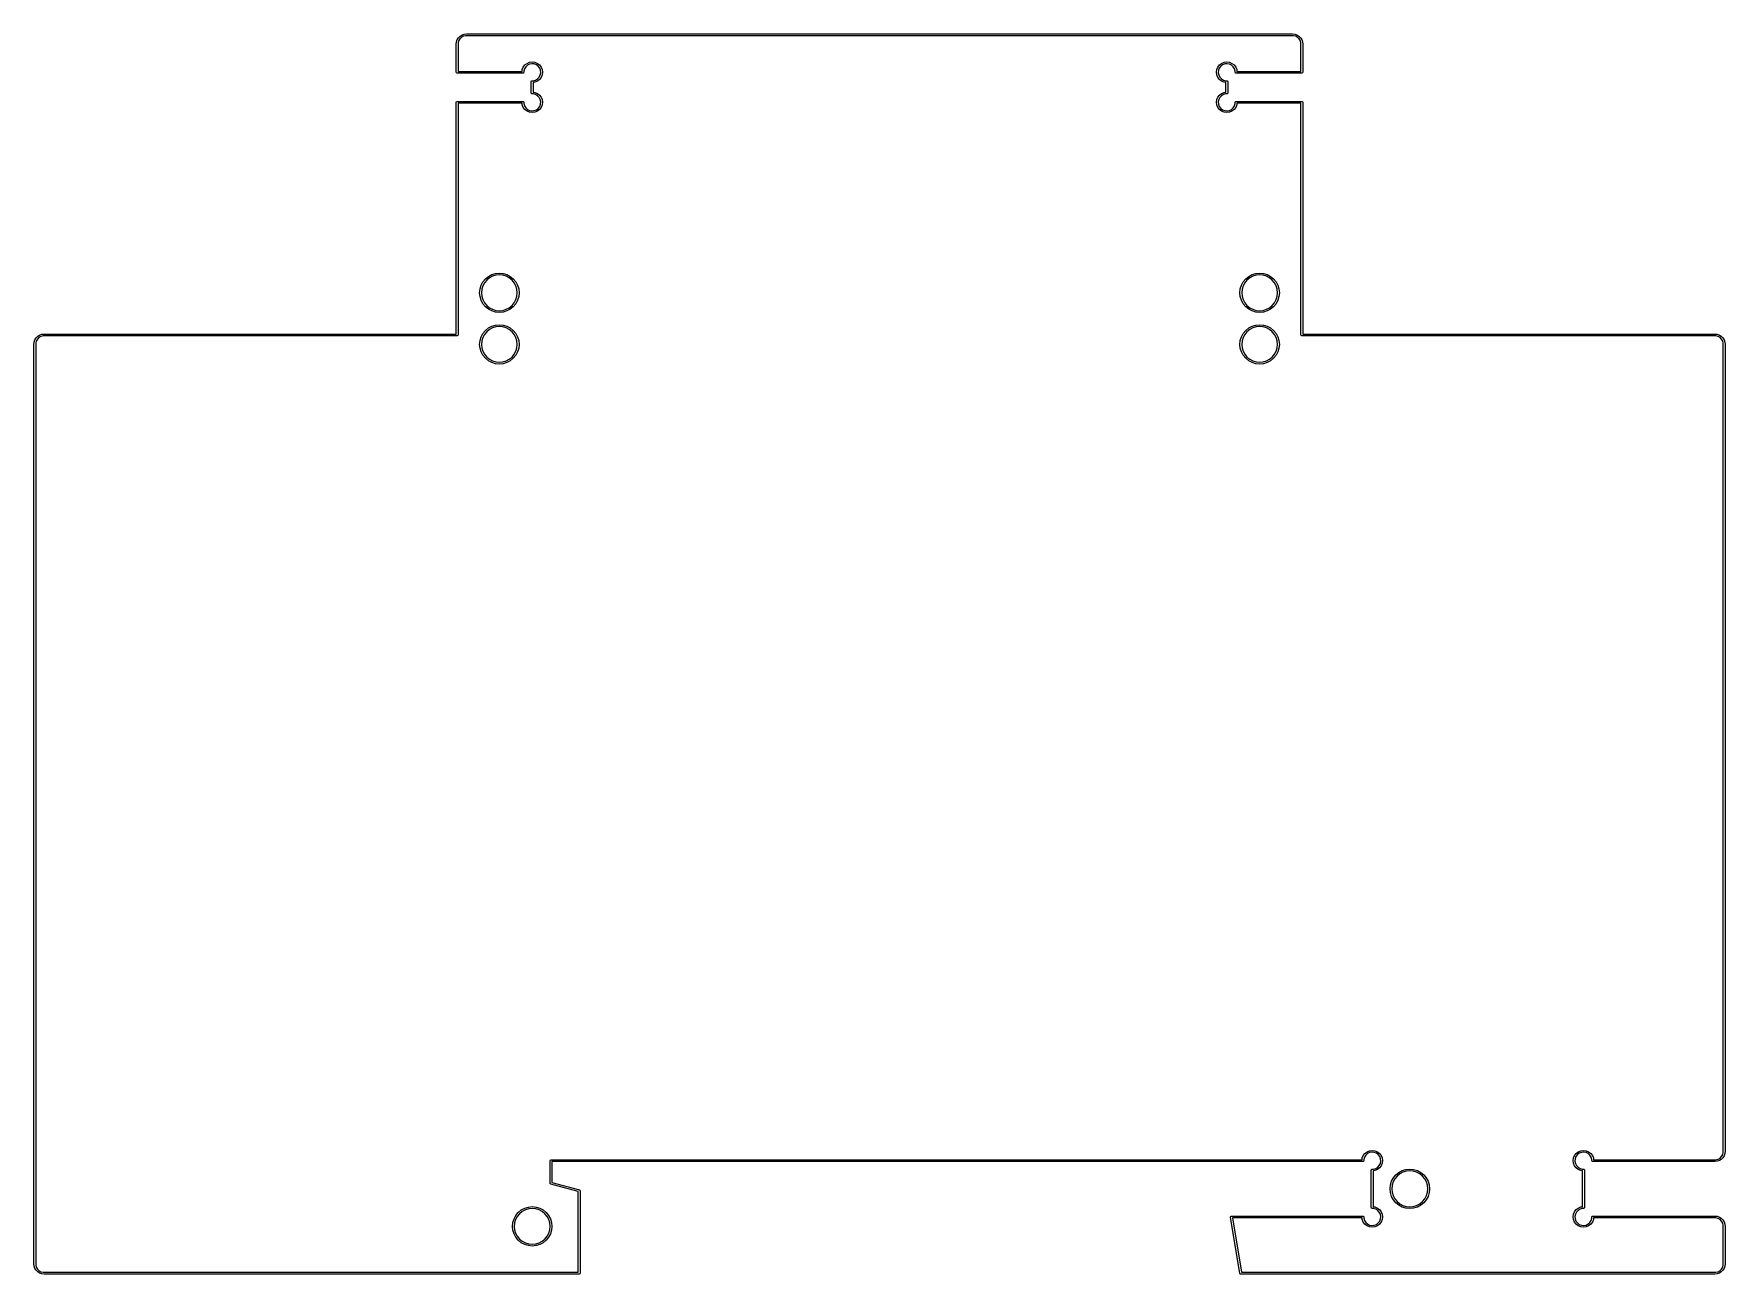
# Model space of a CAD drawing. Extents: x 105 to 195.1, y -156.1 to -90.
import ezdxf

# ---------------------------------------------------------------- set-up
doc = ezdxf.new("R2010")
doc.units = 0
doc.layers.add('BLACK', color=7, linetype='CONTINUOUS')

msp = doc.modelspace()

# ---------------------------------------------------------------- linework, layer by layer
at = {"layer": 'BLACK', "linetype": 'CONTINUOUS'}
for p, q in [((127.57, -90.1571), (127.657, -90.07)), ((127.657, -90.07), (127.761, -90.0045)), ((127.826, -90.0807), (127.724, -90.1399)), ((127.761, -90.0045), (127.878, -89.9638)), ((127.941, -90.05), (127.826, -90.0807)), ((127.878, -89.9638), (128, -89.95)), ((128, -90.05), (127.941, -90.05)), ((128, -89.95), (172, -89.95)), ((172, -90.05), (128, -90.05)), ((172, -89.95), (172.122, -89.9638)), ((172.059, -90.05), (172, -90.05)), ((172.174, -90.0807), (172.059, -90.05)), ((172.122, -89.9638), (172.239, -90.0045)), ((172.276, -90.1399), (172.174, -90.0807)), ((172.239, -90.0045), (172.343, -90.07)), ((172.343, -90.07), (172.43, -90.1571)), ((127.45, -90.5), (127.464, -90.3776)), ((127.45, -92), (127.45, -90.5)), ((127.45, -90.5), (127.45, -90.5)), ((127.464, -90.3776), (127.504, -90.2614)), ((127.504, -90.2614), (127.57, -90.1571)), ((127.581, -90.3263), (127.55, -90.4408)), ((127.55, -90.4408), (127.55, -90.5)), ((127.55, -90.5), (127.55, -91.95)), ((127.64, -90.2237), (127.581, -90.3263)), ((127.724, -90.1399), (127.64, -90.2237)), ((172.36, -90.2237), (172.276, -90.1399)), ((172.419, -90.3263), (172.36, -90.2237)), ((172.45, -90.4408), (172.419, -90.3263)), ((172.43, -90.1571), (172.496, -90.2614)), ((172.45, -90.5), (172.45, -90.4408)), ((172.45, -91.95), (172.45, -90.5)), ((172.496, -90.2614), (172.536, -90.3776)), ((172.536, -90.3776), (172.55, -90.5)), ((172.55, -90.5), (172.55, -92)), ((130.957, -91.95), (130.969, -91.8576)), ((130.969, -91.8576), (131.024, -91.725)), ((131.024, -91.725), (131.111, -91.6111)), ((131.084, -91.8165), (131.05, -91.9372)), ((131.151, -91.7098), (131.084, -91.8165)), ((131.111, -91.6111), (131.225, -91.5237)), ((131.243, -91.6253), (131.151, -91.7098)), ((131.225, -91.5237), (131.358, -91.4687)), ((131.356, -91.5693), (131.243, -91.6253)), ((131.479, -91.5463), (131.356, -91.5693)), ((131.358, -91.4687), (131.5, -91.45)), ((131.604, -91.5578), (131.479, -91.5463)), ((131.5, -91.45), (131.642, -91.4687)), ((131.721, -91.6032), (131.604, -91.5578)), ((131.642, -91.4687), (131.775, -91.5237)), ((131.821, -91.6788), (131.721, -91.6032)), ((131.775, -91.5237), (131.889, -91.6111)), ((131.897, -91.779), (131.821, -91.6788)), ((131.889, -91.6111), (131.976, -91.725)), ((131.942, -91.896), (131.897, -91.779)), ((131.954, -92.021), (131.942, -91.896)), ((131.976, -91.725), (132.031, -91.8576)), ((132.031, -91.8576), (132.05, -92)), ((167.95, -92), (167.969, -91.8576)), ((167.969, -91.8576), (168.024, -91.725)), ((168.024, -91.725), (168.111, -91.6111)), ((168.058, -91.896), (168.046, -92.021)), ((168.103, -91.779), (168.058, -91.896)), ((168.179, -91.6788), (168.103, -91.779)), ((168.111, -91.6111), (168.225, -91.5237)), ((168.279, -91.6032), (168.179, -91.6788)), ((168.225, -91.5237), (168.358, -91.4687)), ((168.396, -91.5578), (168.279, -91.6032)), ((168.358, -91.4687), (168.5, -91.45)), ((168.521, -91.5463), (168.396, -91.5578)), ((168.5, -91.45), (168.642, -91.4687)), ((168.644, -91.5693), (168.521, -91.5463)), ((168.642, -91.4687), (168.775, -91.5237)), ((168.757, -91.6253), (168.644, -91.5693)), ((168.849, -91.7098), (168.757, -91.6253)), ((168.775, -91.5237), (168.889, -91.6111)), ((168.916, -91.8165), (168.849, -91.7098)), ((168.889, -91.6111), (168.976, -91.725)), ((168.95, -91.9372), (168.916, -91.8165)), ((168.976, -91.725), (169.031, -91.8576)), ((169.031, -91.8576), (169.043, -91.95)), ((127.465, -92.0354), (127.45, -92)), ((127.5, -92.05), (127.465, -92.0354)), ((131, -92.05), (127.5, -92.05)), ((127.55, -91.95), (130.957, -91.95)), ((131.006, -92.0476), (131, -92.05)), ((131.015, -92.0476), (131.006, -92.0476)), ((131.028, -92.0384), (131.015, -92.0476)), ((131.035, -92.0354), (131.028, -92.0384)), ((131.037, -92.0321), (131.035, -92.0354)), ((131.04, -92.0294), (131.037, -92.0321)), ((131.05, -92), (131.04, -92.0294)), ((131.05, -91.9372), (131.05, -92)), ((131.45, -92.5), (131.452, -92.4941)), ((131.45, -93.1), (131.45, -92.5)), ((131.452, -92.4845), (131.462, -92.4719)), ((131.452, -92.4941), (131.452, -92.4845)), ((131.462, -92.4719), (131.465, -92.4646)), ((131.465, -92.4646), (131.468, -92.4633)), ((131.468, -92.4633), (131.471, -92.4595)), ((131.471, -92.4595), (131.5, -92.45)), ((131.5, -92.45), (131.563, -92.4499)), ((131.642, -92.5313), (131.55, -92.5434)), ((131.55, -92.5434), (131.55, -93.0566)), ((131.563, -92.4499), (131.683, -92.4155)), ((131.775, -92.4763), (131.642, -92.5313)), ((131.683, -92.4155), (131.79, -92.3495)), ((131.889, -92.3889), (131.775, -92.4763)), ((131.79, -92.3495), (131.875, -92.2567)), ((131.875, -92.2567), (131.931, -92.1444)), ((131.976, -92.275), (131.889, -92.3889)), ((131.931, -92.1444), (131.954, -92.021)), ((132.031, -92.1423), (131.976, -92.275)), ((132.05, -92), (132.031, -92.1423)), ((167.969, -92.1423), (167.95, -92)), ((168.024, -92.275), (167.969, -92.1423)), ((168.111, -92.3889), (168.024, -92.275)), ((168.046, -92.021), (168.069, -92.1444)), ((168.069, -92.1444), (168.125, -92.2567)), ((168.225, -92.4763), (168.111, -92.3889)), ((168.125, -92.2567), (168.21, -92.3495)), ((168.21, -92.3495), (168.317, -92.4155)), ((168.358, -92.5313), (168.225, -92.4763)), ((168.317, -92.4155), (168.437, -92.4499)), ((168.45, -92.5434), (168.358, -92.5313)), ((168.437, -92.4499), (168.5, -92.45)), ((168.45, -93.0566), (168.45, -92.5434)), ((168.5, -92.45), (168.529, -92.4595)), ((168.529, -92.4595), (168.532, -92.4633)), ((168.532, -92.4633), (168.535, -92.4646)), ((168.535, -92.4646), (168.538, -92.4719)), ((168.538, -92.4719), (168.548, -92.4845)), ((168.548, -92.4845), (168.548, -92.4941)), ((168.548, -92.4941), (168.55, -92.5)), ((168.55, -92.5), (168.55, -93.1)), ((168.95, -92), (168.95, -91.9372)), ((168.96, -92.0294), (168.95, -92)), ((168.963, -92.0321), (168.96, -92.0294)), ((168.965, -92.0354), (168.963, -92.0321)), ((168.972, -92.0384), (168.965, -92.0354)), ((168.985, -92.0476), (168.972, -92.0384)), ((168.994, -92.0476), (168.985, -92.0476)), ((169, -92.05), (168.994, -92.0476)), ((172.5, -92.05), (169, -92.05)), ((169.043, -91.95), (172.45, -91.95)), ((172.535, -92.0354), (172.5, -92.05)), ((172.55, -92), (172.535, -92.0354)), ((127.45, -93.6), (127.465, -93.5646)), ((127.45, -105.95), (127.45, -93.6)), ((127.465, -93.5646), (127.5, -93.55)), ((127.5, -93.55), (131, -93.55)), ((130.957, -93.65), (127.55, -93.65)), ((127.55, -93.65), (127.55, -106)), ((130.969, -93.7424), (130.957, -93.65)), ((131, -93.55), (131.006, -93.5524)), ((131.006, -93.5524), (131.015, -93.5524)), ((131.015, -93.5524), (131.028, -93.5616)), ((131.028, -93.5616), (131.035, -93.5646)), ((131.035, -93.5646), (131.037, -93.5679)), ((131.037, -93.5679), (131.04, -93.5706)), ((131.04, -93.5706), (131.05, -93.6)), ((131.05, -93.6), (131.05, -93.6628)), ((131.05, -93.6628), (131.084, -93.7835)), ((131.452, -93.1059), (131.45, -93.1)), ((131.452, -93.1155), (131.452, -93.1059)), ((131.462, -93.1281), (131.452, -93.1155)), ((131.465, -93.1354), (131.462, -93.1281)), ((131.468, -93.1367), (131.465, -93.1354)), ((131.471, -93.1405), (131.468, -93.1367)), ((131.5, -93.15), (131.471, -93.1405)), ((131.563, -93.1501), (131.5, -93.15)), ((131.55, -93.0566), (131.642, -93.0687)), ((131.683, -93.1845), (131.563, -93.1501)), ((131.642, -93.0687), (131.775, -93.1237)), ((131.79, -93.2505), (131.683, -93.1845)), ((131.775, -93.1237), (131.889, -93.2111)), ((131.875, -93.3433), (131.79, -93.2505)), ((131.931, -93.4556), (131.875, -93.3433)), ((131.889, -93.2111), (131.976, -93.325)), ((131.897, -93.821), (131.942, -93.704)), ((131.954, -93.579), (131.931, -93.4556)), ((131.942, -93.704), (131.954, -93.579)), ((131.976, -93.325), (132.031, -93.4577)), ((132.031, -93.4577), (132.05, -93.6)), ((132.05, -93.6), (132.031, -93.7424)), ((167.95, -93.6), (167.969, -93.4577)), ((167.969, -93.7424), (167.95, -93.6)), ((167.969, -93.4577), (168.024, -93.325)), ((168.024, -93.325), (168.111, -93.2111)), ((168.069, -93.4556), (168.046, -93.579)), ((168.046, -93.579), (168.058, -93.704)), ((168.058, -93.704), (168.103, -93.821)), ((168.125, -93.3433), (168.069, -93.4556)), ((168.111, -93.2111), (168.225, -93.1237)), ((168.21, -93.2505), (168.125, -93.3433)), ((168.317, -93.1845), (168.21, -93.2505)), ((168.225, -93.1237), (168.358, -93.0687)), ((168.437, -93.1501), (168.317, -93.1845)), ((168.358, -93.0687), (168.45, -93.0566)), ((168.5, -93.15), (168.437, -93.1501)), ((168.529, -93.1405), (168.5, -93.15)), ((168.532, -93.1367), (168.529, -93.1405)), ((168.535, -93.1354), (168.532, -93.1367)), ((168.538, -93.1281), (168.535, -93.1354)), ((168.548, -93.1155), (168.538, -93.1281)), ((168.55, -93.1), (168.548, -93.1059)), ((168.548, -93.1059), (168.548, -93.1155)), ((168.916, -93.7835), (168.95, -93.6628)), ((168.95, -93.6), (168.96, -93.5706)), ((168.95, -93.6628), (168.95, -93.6)), ((168.96, -93.5706), (168.963, -93.5679)), ((168.963, -93.5679), (168.965, -93.5646)), ((168.965, -93.5646), (168.972, -93.5616)), ((168.972, -93.5616), (168.985, -93.5524)), ((168.985, -93.5524), (168.994, -93.5524)), ((168.994, -93.5524), (169, -93.55)), ((169, -93.55), (172.5, -93.55)), ((169.043, -93.65), (169.031, -93.7424)), ((172.45, -93.65), (169.043, -93.65)), ((172.45, -106), (172.45, -93.65)), ((172.5, -93.55), (172.535, -93.5646)), ((172.535, -93.5646), (172.55, -93.6)), ((172.55, -93.6), (172.55, -105.95)), ((131.024, -93.875), (130.969, -93.7424)), ((131.111, -93.9889), (131.024, -93.875)), ((131.084, -93.7835), (131.151, -93.8902)), ((131.225, -94.0763), (131.111, -93.9889)), ((131.151, -93.8902), (131.243, -93.9747)), ((131.358, -94.1313), (131.225, -94.0763)), ((131.243, -93.9747), (131.356, -94.0307)), ((131.356, -94.0307), (131.479, -94.0537)), ((131.5, -94.15), (131.358, -94.1313)), ((131.479, -94.0537), (131.604, -94.0422)), ((131.642, -94.1313), (131.5, -94.15)), ((131.604, -94.0422), (131.721, -93.9968)), ((131.775, -94.0763), (131.642, -94.1313)), ((131.721, -93.9968), (131.821, -93.9212)), ((131.889, -93.9889), (131.775, -94.0763)), ((131.821, -93.9212), (131.897, -93.821)), ((131.976, -93.875), (131.889, -93.9889)), ((132.031, -93.7424), (131.976, -93.875)), ((168.024, -93.875), (167.969, -93.7424)), ((168.111, -93.9889), (168.024, -93.875)), ((168.103, -93.821), (168.179, -93.9212)), ((168.225, -94.0763), (168.111, -93.9889)), ((168.179, -93.9212), (168.279, -93.9968)), ((168.358, -94.1313), (168.225, -94.0763)), ((168.279, -93.9968), (168.396, -94.0422)), ((168.5, -94.15), (168.358, -94.1313)), ((168.396, -94.0422), (168.521, -94.0537)), ((168.642, -94.1313), (168.5, -94.15)), ((168.521, -94.0537), (168.644, -94.0307)), ((168.775, -94.0763), (168.642, -94.1313)), ((168.644, -94.0307), (168.757, -93.9747)), ((168.757, -93.9747), (168.849, -93.8902)), ((168.889, -93.9889), (168.775, -94.0763)), ((168.849, -93.8902), (168.916, -93.7835)), ((168.976, -93.875), (168.889, -93.9889)), ((169.031, -93.7424), (168.976, -93.875)), ((129.545, -102.72), (129.75, -102.7)), ((129.75, -102.7), (129.955, -102.72)), ((170.045, -102.72), (170.25, -102.7)), ((170.25, -102.7), (170.455, -102.72)), ((128.7, -103.75), (128.72, -103.545)), ((128.72, -103.545), (128.78, -103.348)), ((128.78, -103.348), (128.877, -103.167)), ((128.814, -103.564), (128.795, -103.75)), ((128.868, -103.385), (128.814, -103.564)), ((128.956, -103.22), (128.868, -103.385)), ((128.877, -103.167), (129.008, -103.008)), ((129.075, -103.075), (128.956, -103.22)), ((129.008, -103.008), (129.167, -102.877)), ((129.22, -102.956), (129.075, -103.075)), ((129.167, -102.877), (129.348, -102.78)), ((129.385, -102.868), (129.22, -102.956)), ((129.348, -102.78), (129.545, -102.72)), ((129.564, -102.814), (129.385, -102.868)), ((129.75, -102.795), (129.564, -102.814)), ((129.936, -102.814), (129.75, -102.795)), ((130.115, -102.868), (129.936, -102.814)), ((129.955, -102.72), (130.152, -102.78)), ((130.28, -102.956), (130.115, -102.868)), ((130.152, -102.78), (130.333, -102.877)), ((130.425, -103.075), (130.28, -102.956)), ((130.333, -102.877), (130.492, -103.008)), ((130.544, -103.22), (130.425, -103.075)), ((130.492, -103.008), (130.623, -103.167)), ((130.632, -103.385), (130.544, -103.22)), ((130.623, -103.167), (130.72, -103.348)), ((130.686, -103.564), (130.632, -103.385)), ((130.705, -103.75), (130.686, -103.564)), ((130.72, -103.348), (130.78, -103.545)), ((130.78, -103.545), (130.8, -103.75)), ((169.2, -103.75), (169.22, -103.545)), ((169.22, -103.545), (169.28, -103.348)), ((169.28, -103.348), (169.377, -103.167)), ((169.314, -103.564), (169.295, -103.75)), ((169.368, -103.385), (169.314, -103.564)), ((169.456, -103.22), (169.368, -103.385)), ((169.377, -103.167), (169.508, -103.008)), ((169.575, -103.075), (169.456, -103.22)), ((169.508, -103.008), (169.667, -102.877)), ((169.72, -102.956), (169.575, -103.075)), ((169.667, -102.877), (169.848, -102.78)), ((169.885, -102.868), (169.72, -102.956)), ((169.848, -102.78), (170.045, -102.72)), ((170.064, -102.814), (169.885, -102.868)), ((170.25, -102.795), (170.064, -102.814)), ((170.436, -102.814), (170.25, -102.795)), ((170.615, -102.868), (170.436, -102.814)), ((170.455, -102.72), (170.652, -102.78)), ((170.78, -102.956), (170.615, -102.868)), ((170.652, -102.78), (170.833, -102.877)), ((170.925, -103.075), (170.78, -102.956)), ((170.833, -102.877), (170.992, -103.008)), ((171.044, -103.22), (170.925, -103.075)), ((170.992, -103.008), (171.123, -103.167)), ((171.132, -103.385), (171.044, -103.22)), ((171.123, -103.167), (171.22, -103.348)), ((171.186, -103.564), (171.132, -103.385)), ((171.205, -103.75), (171.186, -103.564)), ((171.22, -103.348), (171.28, -103.545)), ((171.28, -103.545), (171.3, -103.75)), ((128.72, -103.955), (128.7, -103.75)), ((128.78, -104.152), (128.72, -103.955)), ((128.877, -104.333), (128.78, -104.152)), ((128.795, -103.75), (128.814, -103.936)), ((128.814, -103.936), (128.868, -104.115)), ((128.868, -104.115), (128.956, -104.28)), ((129.008, -104.492), (128.877, -104.333)), ((128.956, -104.28), (129.075, -104.425)), ((129.167, -104.623), (129.008, -104.492)), ((129.075, -104.425), (129.22, -104.544)), ((130.28, -104.544), (130.425, -104.425)), ((130.492, -104.492), (130.333, -104.623)), ((130.425, -104.425), (130.544, -104.28)), ((130.623, -104.333), (130.492, -104.492)), ((130.544, -104.28), (130.632, -104.115)), ((130.72, -104.152), (130.623, -104.333)), ((130.632, -104.115), (130.686, -103.936)), ((130.686, -103.936), (130.705, -103.75)), ((130.78, -103.955), (130.72, -104.152)), ((130.8, -103.75), (130.78, -103.955)), ((169.22, -103.955), (169.2, -103.75)), ((169.28, -104.152), (169.22, -103.955)), ((169.377, -104.333), (169.28, -104.152)), ((169.295, -103.75), (169.314, -103.936)), ((169.314, -103.936), (169.368, -104.115)), ((169.368, -104.115), (169.456, -104.28)), ((169.508, -104.492), (169.377, -104.333)), ((169.456, -104.28), (169.575, -104.425)), ((169.667, -104.623), (169.508, -104.492)), ((169.575, -104.425), (169.72, -104.544)), ((170.78, -104.544), (170.925, -104.425)), ((170.992, -104.492), (170.833, -104.623)), ((170.925, -104.425), (171.044, -104.28)), ((171.123, -104.333), (170.992, -104.492)), ((171.044, -104.28), (171.132, -104.115)), ((171.22, -104.152), (171.123, -104.333)), ((171.132, -104.115), (171.186, -103.936)), ((171.186, -103.936), (171.205, -103.75)), ((171.28, -103.955), (171.22, -104.152)), ((171.3, -103.75), (171.28, -103.955)), ((129.348, -104.72), (129.167, -104.623)), ((129.22, -104.544), (129.385, -104.632)), ((129.545, -104.78), (129.348, -104.72)), ((129.385, -104.632), (129.564, -104.686)), ((129.75, -104.8), (129.545, -104.78)), ((129.564, -104.686), (129.75, -104.705)), ((129.75, -104.705), (129.936, -104.686)), ((129.955, -104.78), (129.75, -104.8)), ((129.936, -104.686), (130.115, -104.632)), ((130.152, -104.72), (129.955, -104.78)), ((130.115, -104.632), (130.28, -104.544)), ((130.333, -104.623), (130.152, -104.72)), ((169.848, -104.72), (169.667, -104.623)), ((169.72, -104.544), (169.885, -104.632)), ((170.045, -104.78), (169.848, -104.72)), ((169.885, -104.632), (170.064, -104.686)), ((170.25, -104.8), (170.045, -104.78)), ((170.064, -104.686), (170.25, -104.705)), ((170.25, -104.705), (170.436, -104.686)), ((170.455, -104.78), (170.25, -104.8)), ((170.436, -104.686), (170.615, -104.632)), ((170.652, -104.72), (170.455, -104.78)), ((170.615, -104.632), (170.78, -104.544)), ((170.833, -104.623), (170.652, -104.72)), ((104.964, -106.378), (105.004, -106.261)), ((105.004, -106.261), (105.07, -106.157)), ((105.07, -106.157), (105.157, -106.07)), ((105.14, -106.224), (105.081, -106.326)), ((105.224, -106.14), (105.14, -106.224)), ((105.157, -106.07), (105.261, -106.004)), ((105.326, -106.081), (105.224, -106.14)), ((105.261, -106.004), (105.378, -105.964)), ((105.441, -106.05), (105.326, -106.081)), ((105.378, -105.964), (105.5, -105.95)), ((105.5, -106.05), (105.441, -106.05)), ((105.5, -105.95), (127.45, -105.95)), ((127.5, -106.05), (105.5, -106.05)), ((127.535, -106.035), (127.5, -106.05)), ((127.55, -106), (127.535, -106.035)), ((128.7, -106.5), (128.72, -106.295)), ((128.72, -106.295), (128.78, -106.098)), ((128.78, -106.098), (128.877, -105.917)), ((128.814, -106.314), (128.795, -106.5)), ((128.868, -106.135), (128.814, -106.314)), ((128.956, -105.97), (128.868, -106.135)), ((128.877, -105.917), (129.008, -105.758)), ((129.075, -105.825), (128.956, -105.97)), ((129.008, -105.758), (129.167, -105.627)), ((129.22, -105.706), (129.075, -105.825)), ((129.167, -105.627), (129.348, -105.53)), ((129.385, -105.618), (129.22, -105.706)), ((129.348, -105.53), (129.545, -105.47)), ((129.564, -105.564), (129.385, -105.618)), ((129.545, -105.47), (129.75, -105.45)), ((129.75, -105.545), (129.564, -105.564)), ((129.75, -105.45), (129.955, -105.47)), ((129.936, -105.564), (129.75, -105.545)), ((130.115, -105.618), (129.936, -105.564)), ((129.955, -105.47), (130.152, -105.53)), ((130.28, -105.706), (130.115, -105.618)), ((130.152, -105.53), (130.333, -105.627)), ((130.425, -105.825), (130.28, -105.706)), ((130.333, -105.627), (130.492, -105.758)), ((130.544, -105.97), (130.425, -105.825)), ((130.492, -105.758), (130.623, -105.917)), ((130.632, -106.135), (130.544, -105.97)), ((130.623, -105.917), (130.72, -106.098)), ((130.686, -106.314), (130.632, -106.135)), ((130.705, -106.5), (130.686, -106.314)), ((130.72, -106.098), (130.78, -106.295)), ((130.78, -106.295), (130.8, -106.5)), ((169.2, -106.5), (169.22, -106.295)), ((169.22, -106.295), (169.28, -106.098)), ((169.28, -106.098), (169.377, -105.917)), ((169.314, -106.314), (169.295, -106.5)), ((169.368, -106.135), (169.314, -106.314)), ((169.456, -105.97), (169.368, -106.135)), ((169.377, -105.917), (169.508, -105.758)), ((169.575, -105.825), (169.456, -105.97)), ((169.508, -105.758), (169.667, -105.627)), ((169.72, -105.706), (169.575, -105.825)), ((169.667, -105.627), (169.848, -105.53)), ((169.885, -105.618), (169.72, -105.706)), ((169.848, -105.53), (170.045, -105.47)), ((170.064, -105.564), (169.885, -105.618)), ((170.045, -105.47), (170.25, -105.45)), ((170.25, -105.545), (170.064, -105.564)), ((170.25, -105.45), (170.455, -105.47)), ((170.436, -105.564), (170.25, -105.545)), ((170.615, -105.618), (170.436, -105.564)), ((170.455, -105.47), (170.652, -105.53)), ((170.78, -105.706), (170.615, -105.618)), ((170.652, -105.53), (170.833, -105.627)), ((170.925, -105.825), (170.78, -105.706)), ((170.833, -105.627), (170.992, -105.758)), ((171.044, -105.97), (170.925, -105.825)), ((170.992, -105.758), (171.123, -105.917)), ((171.132, -106.135), (171.044, -105.97)), ((171.123, -105.917), (171.22, -106.098)), ((171.186, -106.314), (171.132, -106.135)), ((171.205, -106.5), (171.186, -106.314)), ((171.22, -106.098), (171.28, -106.295)), ((171.28, -106.295), (171.3, -106.5)), ((172.465, -106.035), (172.45, -106)), ((172.5, -106.05), (172.465, -106.035)), ((194.5, -106.05), (172.5, -106.05)), ((172.55, -105.95), (194.5, -105.95)), ((194.5, -105.95), (194.622, -105.964)), ((194.559, -106.05), (194.5, -106.05)), ((194.674, -106.081), (194.559, -106.05)), ((194.622, -105.964), (194.739, -106.004)), ((194.776, -106.14), (194.674, -106.081)), ((194.739, -106.004), (194.843, -106.07)), ((194.86, -106.224), (194.776, -106.14)), ((194.843, -106.07), (194.93, -106.157)), ((194.919, -106.326), (194.86, -106.224)), ((194.93, -106.157), (194.996, -106.261)), ((194.996, -106.261), (195.036, -106.378)), ((104.95, -106.5), (104.964, -106.378)), ((104.95, -150), (104.95, -106.5)), ((105.081, -106.326), (105.05, -106.441)), ((105.05, -106.441), (105.05, -106.5)), ((105.05, -106.5), (105.05, -150)), ((128.72, -106.705), (128.7, -106.5)), ((128.78, -106.902), (128.72, -106.705)), ((128.877, -107.083), (128.78, -106.902)), ((128.795, -106.5), (128.814, -106.686)), ((128.814, -106.686), (128.868, -106.865)), ((128.868, -106.865), (128.956, -107.03)), ((129.008, -107.242), (128.877, -107.083)), ((128.956, -107.03), (129.075, -107.175)), ((129.075, -107.175), (129.22, -107.294)), ((130.28, -107.294), (130.425, -107.175)), ((130.425, -107.175), (130.544, -107.03)), ((130.623, -107.083), (130.492, -107.242)), ((130.544, -107.03), (130.632, -106.865)), ((130.72, -106.902), (130.623, -107.083)), ((130.632, -106.865), (130.686, -106.686)), ((130.686, -106.686), (130.705, -106.5)), ((130.78, -106.705), (130.72, -106.902)), ((130.8, -106.5), (130.78, -106.705)), ((169.22, -106.705), (169.2, -106.5)), ((169.28, -106.902), (169.22, -106.705)), ((169.377, -107.083), (169.28, -106.902)), ((169.295, -106.5), (169.314, -106.686)), ((169.314, -106.686), (169.368, -106.865)), ((169.368, -106.865), (169.456, -107.03)), ((169.508, -107.242), (169.377, -107.083)), ((169.456, -107.03), (169.575, -107.175)), ((169.575, -107.175), (169.72, -107.294)), ((170.78, -107.294), (170.925, -107.175)), ((170.925, -107.175), (171.044, -107.03)), ((171.123, -107.083), (170.992, -107.242)), ((171.044, -107.03), (171.132, -106.865)), ((171.22, -106.902), (171.123, -107.083)), ((171.132, -106.865), (171.186, -106.686)), ((171.186, -106.686), (171.205, -106.5)), ((171.28, -106.705), (171.22, -106.902)), ((171.3, -106.5), (171.28, -106.705)), ((194.95, -106.441), (194.919, -106.326)), ((194.95, -106.5), (194.95, -106.441)), ((194.95, -149.5), (194.95, -106.5)), ((195.036, -106.378), (195.05, -106.5)), ((195.05, -106.5), (195.05, -149.5)), ((129.167, -107.373), (129.008, -107.242)), ((129.348, -107.47), (129.167, -107.373)), ((129.22, -107.294), (129.385, -107.382)), ((129.545, -107.53), (129.348, -107.47)), ((129.385, -107.382), (129.564, -107.436)), ((129.75, -107.55), (129.545, -107.53)), ((129.564, -107.436), (129.75, -107.455)), ((129.75, -107.455), (129.936, -107.436)), ((129.955, -107.53), (129.75, -107.55)), ((129.936, -107.436), (130.115, -107.382)), ((130.152, -107.47), (129.955, -107.53)), ((130.115, -107.382), (130.28, -107.294)), ((130.333, -107.373), (130.152, -107.47)), ((130.492, -107.242), (130.333, -107.373)), ((169.667, -107.373), (169.508, -107.242)), ((169.848, -107.47), (169.667, -107.373)), ((169.72, -107.294), (169.885, -107.382)), ((170.045, -107.53), (169.848, -107.47)), ((169.885, -107.382), (170.064, -107.436)), ((170.25, -107.55), (170.045, -107.53)), ((170.064, -107.436), (170.25, -107.455)), ((170.25, -107.455), (170.436, -107.436)), ((170.455, -107.53), (170.25, -107.55)), ((170.436, -107.436), (170.615, -107.382)), ((170.652, -107.47), (170.455, -107.53)), ((170.615, -107.382), (170.78, -107.294)), ((170.833, -107.373), (170.652, -107.47)), ((170.992, -107.242), (170.833, -107.373)), ((175.861, -149.611), (175.975, -149.524)), ((175.975, -149.524), (176.108, -149.469)), ((176.229, -149.546), (176.106, -149.569)), ((176.108, -149.469), (176.25, -149.45)), ((176.354, -149.558), (176.229, -149.546)), ((176.25, -149.45), (176.392, -149.469)), ((176.471, -149.603), (176.354, -149.558)), ((176.392, -149.469), (176.525, -149.524)), ((176.525, -149.524), (176.639, -149.611)), ((187.111, -149.611), (187.225, -149.524)), ((187.225, -149.524), (187.358, -149.469)), ((187.396, -149.558), (187.279, -149.603)), ((187.358, -149.469), (187.5, -149.45)), ((187.521, -149.546), (187.396, -149.558)), ((187.5, -149.45), (187.642, -149.469)), ((187.644, -149.569), (187.521, -149.546)), ((187.642, -149.469), (187.775, -149.524)), ((187.775, -149.524), (187.889, -149.611)), ((194.919, -149.674), (194.95, -149.559)), ((194.95, -149.559), (194.95, -149.5)), ((195.05, -149.5), (195.036, -149.622)), ((104.95, -155.5), (104.95, -150)), ((105.05, -150), (105.05, -155.5)), ((132.45, -150), (132.465, -149.965)), ((132.45, -151.2), (132.45, -150)), ((132.465, -149.965), (132.5, -149.95)), ((132.5, -149.95), (150, -149.95)), ((150, -150.05), (132.55, -150.05)), ((132.55, -150.05), (132.55, -151.162)), ((150, -149.95), (175.707, -149.95)), ((175.75, -150.05), (150, -150.05)), ((175.707, -149.95), (175.719, -149.858)), ((175.719, -149.858), (175.774, -149.725)), ((175.756, -150.048), (175.75, -150.05)), ((175.765, -150.048), (175.756, -150.048)), ((175.778, -150.038), (175.765, -150.048)), ((175.774, -149.725), (175.861, -149.611)), ((175.785, -150.035), (175.778, -150.038)), ((175.787, -150.032), (175.785, -150.035)), ((175.79, -150.029), (175.787, -150.032)), ((175.8, -150), (175.79, -150.029)), ((175.834, -149.817), (175.8, -149.937)), ((175.8, -149.937), (175.8, -150)), ((175.901, -149.71), (175.834, -149.817)), ((175.993, -149.625), (175.901, -149.71)), ((176.106, -149.569), (175.993, -149.625)), ((176.212, -150.472), (176.215, -150.465)), ((176.215, -150.465), (176.218, -150.463)), ((176.218, -150.463), (176.221, -150.46)), ((176.221, -150.46), (176.25, -150.45)), ((176.25, -150.45), (176.313, -150.45)), ((176.313, -150.45), (176.433, -150.416)), ((176.433, -150.416), (176.54, -150.349)), ((176.571, -149.679), (176.471, -149.603)), ((176.639, -150.389), (176.525, -150.476)), ((176.54, -150.349), (176.625, -150.257)), ((176.647, -149.779), (176.571, -149.679)), ((176.625, -150.257), (176.681, -150.144)), ((176.639, -149.611), (176.726, -149.725)), ((176.726, -150.275), (176.639, -150.389)), ((176.692, -149.896), (176.647, -149.779)), ((176.681, -150.144), (176.704, -150.021)), ((176.704, -150.021), (176.692, -149.896)), ((176.726, -149.725), (176.781, -149.858)), ((176.781, -150.142), (176.726, -150.275)), ((176.781, -149.858), (176.8, -150)), ((176.8, -150), (176.781, -150.142)), ((178.045, -150.47), (178.25, -150.45)), ((178.25, -150.45), (178.455, -150.47)), ((186.95, -150), (186.969, -149.858)), ((186.969, -150.142), (186.95, -150)), ((186.969, -149.858), (187.024, -149.725)), ((187.024, -150.275), (186.969, -150.142)), ((187.024, -149.725), (187.111, -149.611)), ((187.111, -150.389), (187.024, -150.275)), ((187.058, -149.896), (187.046, -150.021)), ((187.046, -150.021), (187.069, -150.144)), ((187.103, -149.779), (187.058, -149.896)), ((187.069, -150.144), (187.125, -150.257)), ((187.179, -149.679), (187.103, -149.779)), ((187.225, -150.476), (187.111, -150.389)), ((187.125, -150.257), (187.21, -150.349)), ((187.279, -149.603), (187.179, -149.679)), ((187.21, -150.349), (187.317, -150.416)), ((187.317, -150.416), (187.437, -150.45)), ((187.437, -150.45), (187.5, -150.45)), ((187.5, -150.45), (187.529, -150.46)), ((187.529, -150.46), (187.532, -150.463)), ((187.532, -150.463), (187.535, -150.465)), ((187.535, -150.465), (187.538, -150.472)), ((187.757, -149.625), (187.644, -149.569)), ((187.849, -149.71), (187.757, -149.625)), ((187.916, -149.817), (187.849, -149.71)), ((187.889, -149.611), (187.976, -149.725)), ((187.95, -149.937), (187.916, -149.817)), ((187.95, -150), (187.95, -149.937)), ((187.96, -150.029), (187.95, -150)), ((187.963, -150.032), (187.96, -150.029)), ((187.965, -150.035), (187.963, -150.032)), ((187.972, -150.038), (187.965, -150.035)), ((187.985, -150.048), (187.972, -150.038)), ((187.976, -149.725), (188.031, -149.858)), ((187.994, -150.048), (187.985, -150.048)), ((188, -150.05), (187.994, -150.048)), ((194.5, -150.05), (188, -150.05)), ((188.031, -149.858), (188.043, -149.95)), ((188.043, -149.95), (194.5, -149.95)), ((194.5, -149.95), (194.559, -149.95)), ((194.622, -150.036), (194.5, -150.05)), ((194.559, -149.95), (194.674, -149.919)), ((194.739, -149.996), (194.622, -150.036)), ((194.674, -149.919), (194.776, -149.86)), ((194.843, -149.93), (194.739, -149.996)), ((194.776, -149.86), (194.86, -149.776)), ((194.93, -149.843), (194.843, -149.93)), ((194.86, -149.776), (194.919, -149.674)), ((194.996, -149.739), (194.93, -149.843)), ((195.036, -149.622), (194.996, -149.739)), ((132.455, -151.212), (132.45, -151.2)), ((132.457, -151.225), (132.455, -151.212)), ((132.462, -151.229), (132.457, -151.225)), ((132.465, -151.235), (132.462, -151.229)), ((132.477, -151.24), (132.465, -151.235)), ((132.487, -151.248), (132.477, -151.24)), ((133.95, -151.638), (132.487, -151.248)), ((132.55, -151.162), (134.013, -151.552)), ((176.2, -150.5), (176.202, -150.494)), ((176.2, -152.5), (176.2, -150.5)), ((176.202, -150.485), (176.212, -150.472)), ((176.202, -150.494), (176.202, -150.485)), ((176.392, -150.531), (176.3, -150.543)), ((176.3, -150.543), (176.3, -152.457)), ((176.525, -150.476), (176.392, -150.531)), ((177.2, -151.5), (177.22, -151.295)), ((177.22, -151.295), (177.28, -151.098)), ((177.28, -151.098), (177.377, -150.917)), ((177.314, -151.314), (177.295, -151.5)), ((177.368, -151.135), (177.314, -151.314)), ((177.456, -150.97), (177.368, -151.135)), ((177.377, -150.917), (177.508, -150.758)), ((177.575, -150.825), (177.456, -150.97)), ((177.508, -150.758), (177.667, -150.627)), ((177.72, -150.706), (177.575, -150.825)), ((177.667, -150.627), (177.848, -150.53)), ((177.885, -150.618), (177.72, -150.706)), ((177.848, -150.53), (178.045, -150.47)), ((178.064, -150.564), (177.885, -150.618)), ((178.25, -150.545), (178.064, -150.564)), ((178.436, -150.564), (178.25, -150.545)), ((178.615, -150.618), (178.436, -150.564)), ((178.455, -150.47), (178.652, -150.53)), ((178.78, -150.706), (178.615, -150.618)), ((178.652, -150.53), (178.833, -150.627)), ((178.925, -150.825), (178.78, -150.706)), ((178.833, -150.627), (178.992, -150.758)), ((179.044, -150.97), (178.925, -150.825)), ((178.992, -150.758), (179.123, -150.917)), ((179.132, -151.135), (179.044, -150.97)), ((179.123, -150.917), (179.22, -151.098)), ((179.186, -151.314), (179.132, -151.135)), ((179.205, -151.5), (179.186, -151.314)), ((179.22, -151.098), (179.28, -151.295)), ((179.28, -151.295), (179.3, -151.5)), ((187.358, -150.531), (187.225, -150.476)), ((187.45, -150.543), (187.358, -150.531)), ((187.45, -152.457), (187.45, -150.543)), ((187.538, -150.472), (187.548, -150.485)), ((187.548, -150.485), (187.548, -150.494)), ((187.548, -150.494), (187.55, -150.5)), ((187.55, -150.5), (187.55, -152.5)), ((133.95, -155.95), (133.95, -151.638)), ((134.013, -151.552), (134.023, -151.56)), ((134.023, -151.56), (134.035, -151.565)), ((134.035, -151.565), (134.038, -151.571)), ((134.038, -151.571), (134.043, -151.575)), ((134.043, -151.575), (134.045, -151.588)), ((134.045, -151.588), (134.05, -151.6)), ((134.05, -151.6), (134.05, -156)), ((177.22, -151.705), (177.2, -151.5)), ((177.28, -151.902), (177.22, -151.705)), ((177.377, -152.083), (177.28, -151.902)), ((177.295, -151.5), (177.314, -151.686)), ((177.314, -151.686), (177.368, -151.865)), ((177.368, -151.865), (177.456, -152.03)), ((177.508, -152.242), (177.377, -152.083)), ((177.456, -152.03), (177.575, -152.175)), ((177.667, -152.373), (177.508, -152.242)), ((177.575, -152.175), (177.72, -152.294)), ((178.78, -152.294), (178.925, -152.175)), ((178.992, -152.242), (178.833, -152.373)), ((178.925, -152.175), (179.044, -152.03)), ((179.123, -152.083), (178.992, -152.242)), ((179.044, -152.03), (179.132, -151.865)), ((179.22, -151.902), (179.123, -152.083)), ((179.132, -151.865), (179.186, -151.686)), ((179.186, -151.686), (179.205, -151.5)), ((179.28, -151.705), (179.22, -151.902)), ((179.3, -151.5), (179.28, -151.705)), ((130.47, -153.295), (130.53, -153.098)), ((130.53, -153.098), (130.627, -152.917)), ((130.618, -153.135), (130.564, -153.314)), ((130.706, -152.97), (130.618, -153.135)), ((130.627, -152.917), (130.758, -152.758)), ((130.825, -152.825), (130.706, -152.97)), ((130.758, -152.758), (130.917, -152.627)), ((130.97, -152.706), (130.825, -152.825)), ((130.917, -152.627), (131.098, -152.53)), ((131.135, -152.618), (130.97, -152.706)), ((131.098, -152.53), (131.295, -152.47)), ((131.314, -152.564), (131.135, -152.618)), ((131.295, -152.47), (131.5, -152.45)), ((131.5, -152.545), (131.314, -152.564)), ((131.5, -152.45), (131.705, -152.47)), ((131.686, -152.564), (131.5, -152.545)), ((131.865, -152.618), (131.686, -152.564)), ((131.705, -152.47), (131.902, -152.53)), ((132.03, -152.706), (131.865, -152.618)), ((131.902, -152.53), (132.083, -152.627)), ((132.175, -152.825), (132.03, -152.706)), ((132.083, -152.627), (132.242, -152.758)), ((132.294, -152.97), (132.175, -152.825)), ((132.242, -152.758), (132.373, -152.917)), ((132.382, -153.135), (132.294, -152.97)), ((132.373, -152.917), (132.47, -153.098)), ((132.436, -153.314), (132.382, -153.135)), ((132.47, -153.098), (132.53, -153.295)), ((168.7, -153), (168.706, -152.986)), ((168.702, -153.004), (168.7, -153)), ((168.701, -153.008), (168.702, -153.004)), ((169.201, -156.008), (168.701, -153.008)), ((168.706, -152.986), (168.709, -152.971)), ((168.709, -152.971), (168.713, -152.969)), ((168.713, -152.969), (168.715, -152.965)), ((168.715, -152.965), (168.729, -152.959)), ((168.729, -152.959), (168.742, -152.951)), ((168.742, -152.951), (168.746, -152.952)), ((168.746, -152.952), (168.75, -152.95)), ((168.75, -152.95), (175.75, -152.95)), ((175.707, -153.05), (168.809, -153.05)), ((168.809, -153.05), (169.292, -155.95)), ((175.719, -153.142), (175.707, -153.05)), ((175.774, -153.275), (175.719, -153.142)), ((175.75, -152.95), (175.756, -152.952)), ((175.756, -152.952), (175.765, -152.952)), ((175.765, -152.952), (175.778, -152.962)), ((175.778, -152.962), (175.785, -152.965)), ((175.785, -152.965), (175.787, -152.968)), ((175.787, -152.968), (175.79, -152.971)), ((175.79, -152.971), (175.8, -153)), ((175.8, -153), (175.8, -153.063)), ((175.8, -153.063), (175.834, -153.183)), ((176.202, -152.506), (176.2, -152.5)), ((176.202, -152.515), (176.202, -152.506)), ((176.212, -152.528), (176.202, -152.515)), ((176.215, -152.535), (176.212, -152.528)), ((176.218, -152.537), (176.215, -152.535)), ((176.221, -152.54), (176.218, -152.537)), ((176.25, -152.55), (176.221, -152.54)), ((176.313, -152.55), (176.25, -152.55)), ((176.3, -152.457), (176.392, -152.469)), ((176.433, -152.584), (176.313, -152.55)), ((176.392, -152.469), (176.525, -152.524)), ((176.54, -152.651), (176.433, -152.584)), ((176.525, -152.524), (176.639, -152.611)), ((176.625, -152.743), (176.54, -152.651)), ((176.681, -152.856), (176.625, -152.743)), ((176.639, -152.611), (176.726, -152.725)), ((176.647, -153.221), (176.692, -153.104)), ((176.704, -152.979), (176.681, -152.856)), ((176.692, -153.104), (176.704, -152.979)), ((176.726, -152.725), (176.781, -152.858)), ((176.781, -153.142), (176.726, -153.275)), ((176.781, -152.858), (176.8, -153)), ((176.8, -153), (176.781, -153.142)), ((177.848, -152.47), (177.667, -152.373)), ((177.72, -152.294), (177.885, -152.382)), ((178.045, -152.53), (177.848, -152.47)), ((177.885, -152.382), (178.064, -152.436)), ((178.25, -152.55), (178.045, -152.53)), ((178.064, -152.436), (178.25, -152.455)), ((178.25, -152.455), (178.436, -152.436)), ((178.455, -152.53), (178.25, -152.55)), ((178.436, -152.436), (178.615, -152.382)), ((178.652, -152.47), (178.455, -152.53)), ((178.615, -152.382), (178.78, -152.294)), ((178.833, -152.373), (178.652, -152.47)), ((186.95, -153), (186.969, -152.858)), ((186.969, -153.142), (186.95, -153)), ((186.969, -152.858), (187.024, -152.725)), ((187.024, -153.275), (186.969, -153.142)), ((187.024, -152.725), (187.111, -152.611)), ((187.069, -152.856), (187.046, -152.979)), ((187.046, -152.979), (187.058, -153.104)), ((187.058, -153.104), (187.103, -153.221)), ((187.125, -152.743), (187.069, -152.856)), ((187.111, -152.611), (187.225, -152.524)), ((187.21, -152.651), (187.125, -152.743)), ((187.317, -152.584), (187.21, -152.651)), ((187.225, -152.524), (187.358, -152.469)), ((187.437, -152.55), (187.317, -152.584)), ((187.358, -152.469), (187.45, -152.457)), ((187.5, -152.55), (187.437, -152.55)), ((187.529, -152.54), (187.5, -152.55)), ((187.532, -152.537), (187.529, -152.54)), ((187.535, -152.535), (187.532, -152.537)), ((187.538, -152.528), (187.535, -152.535)), ((187.548, -152.515), (187.538, -152.528)), ((187.55, -152.5), (187.548, -152.506)), ((187.548, -152.506), (187.548, -152.515)), ((187.916, -153.183), (187.95, -153.063)), ((187.95, -153), (187.96, -152.971)), ((187.95, -153.063), (187.95, -153)), ((187.96, -152.971), (187.963, -152.968)), ((187.963, -152.968), (187.965, -152.965)), ((187.965, -152.965), (187.972, -152.962)), ((187.972, -152.962), (187.985, -152.952)), ((188.031, -153.142), (187.976, -153.275)), ((187.985, -152.952), (187.994, -152.952)), ((187.994, -152.952), (188, -152.95)), ((188, -152.95), (194.5, -152.95)), ((188.043, -153.05), (188.031, -153.142)), ((194.5, -153.05), (188.043, -153.05)), ((194.5, -152.95), (194.622, -152.964)), ((194.559, -153.05), (194.5, -153.05)), ((194.674, -153.081), (194.559, -153.05)), ((194.622, -152.964), (194.739, -153.004)), ((194.776, -153.14), (194.674, -153.081)), ((194.739, -153.004), (194.843, -153.07)), ((194.86, -153.224), (194.776, -153.14)), ((194.843, -153.07), (194.93, -153.157)), ((194.93, -153.157), (194.996, -153.261)), ((130.45, -153.5), (130.47, -153.295)), ((130.47, -153.705), (130.45, -153.5)), ((130.53, -153.902), (130.47, -153.705)), ((130.627, -154.083), (130.53, -153.902)), ((130.564, -153.314), (130.545, -153.5)), ((130.545, -153.5), (130.564, -153.686)), ((130.564, -153.686), (130.618, -153.865)), ((130.618, -153.865), (130.706, -154.03)), ((130.706, -154.03), (130.825, -154.175)), ((132.175, -154.175), (132.294, -154.03)), ((132.294, -154.03), (132.382, -153.865)), ((132.47, -153.902), (132.373, -154.083)), ((132.382, -153.865), (132.436, -153.686)), ((132.455, -153.5), (132.436, -153.314)), ((132.436, -153.686), (132.455, -153.5)), ((132.53, -153.705), (132.47, -153.902)), ((132.53, -153.295), (132.55, -153.5)), ((132.55, -153.5), (132.53, -153.705)), ((175.861, -153.389), (175.774, -153.275)), ((175.834, -153.183), (175.901, -153.29)), ((175.975, -153.476), (175.861, -153.389)), ((175.901, -153.29), (175.993, -153.375)), ((176.108, -153.531), (175.975, -153.476)), ((175.993, -153.375), (176.106, -153.431)), ((176.106, -153.431), (176.229, -153.454)), ((176.25, -153.55), (176.108, -153.531)), ((176.229, -153.454), (176.354, -153.442)), ((176.392, -153.531), (176.25, -153.55)), ((176.354, -153.442), (176.471, -153.397)), ((176.525, -153.476), (176.392, -153.531)), ((176.471, -153.397), (176.571, -153.321)), ((176.639, -153.389), (176.525, -153.476)), ((176.571, -153.321), (176.647, -153.221)), ((176.726, -153.275), (176.639, -153.389)), ((187.111, -153.389), (187.024, -153.275)), ((187.103, -153.221), (187.179, -153.321)), ((187.225, -153.476), (187.111, -153.389)), ((187.179, -153.321), (187.279, -153.397)), ((187.358, -153.531), (187.225, -153.476)), ((187.279, -153.397), (187.396, -153.442)), ((187.5, -153.55), (187.358, -153.531)), ((187.396, -153.442), (187.521, -153.454)), ((187.642, -153.531), (187.5, -153.55)), ((187.521, -153.454), (187.644, -153.431)), ((187.775, -153.476), (187.642, -153.531)), ((187.644, -153.431), (187.757, -153.375)), ((187.757, -153.375), (187.849, -153.29)), ((187.889, -153.389), (187.775, -153.476)), ((187.849, -153.29), (187.916, -153.183)), ((187.976, -153.275), (187.889, -153.389)), ((194.919, -153.326), (194.86, -153.224)), ((194.95, -153.441), (194.919, -153.326)), ((194.95, -153.5), (194.95, -153.441)), ((194.95, -155.5), (194.95, -153.5)), ((194.996, -153.261), (195.036, -153.378)), ((195.036, -153.378), (195.05, -153.5)), ((195.05, -153.5), (195.05, -153.5)), ((195.05, -153.5), (195.05, -155.5)), ((130.758, -154.242), (130.627, -154.083)), ((130.917, -154.373), (130.758, -154.242)), ((130.825, -154.175), (130.97, -154.294)), ((131.098, -154.47), (130.917, -154.373)), ((130.97, -154.294), (131.135, -154.382)), ((131.295, -154.53), (131.098, -154.47)), ((131.135, -154.382), (131.314, -154.436)), ((131.5, -154.55), (131.295, -154.53)), ((131.314, -154.436), (131.5, -154.455)), ((131.5, -154.455), (131.686, -154.436)), ((131.705, -154.53), (131.5, -154.55)), ((131.686, -154.436), (131.865, -154.382)), ((131.902, -154.47), (131.705, -154.53)), ((131.865, -154.382), (132.03, -154.294)), ((132.083, -154.373), (131.902, -154.47)), ((132.03, -154.294), (132.175, -154.175)), ((132.242, -154.242), (132.083, -154.373)), ((132.373, -154.083), (132.242, -154.242)), ((104.964, -155.622), (104.95, -155.5)), ((105.004, -155.739), (104.964, -155.622)), ((105.07, -155.843), (105.004, -155.739)), ((105.05, -155.5), (105.05, -155.559)), ((105.05, -155.559), (105.081, -155.674)), ((105.157, -155.93), (105.07, -155.843)), ((105.081, -155.674), (105.14, -155.776)), ((105.14, -155.776), (105.224, -155.86)), ((105.224, -155.86), (105.326, -155.919)), ((194.674, -155.919), (194.776, -155.86)), ((194.776, -155.86), (194.86, -155.776)), ((194.93, -155.843), (194.843, -155.93)), ((194.86, -155.776), (194.919, -155.674)), ((194.919, -155.674), (194.95, -155.559)), ((194.996, -155.739), (194.93, -155.843)), ((194.95, -155.559), (194.95, -155.5)), ((195.036, -155.622), (194.996, -155.739)), ((195.05, -155.5), (195.036, -155.622)), ((105.261, -155.996), (105.157, -155.93)), ((105.378, -156.036), (105.261, -155.996)), ((105.326, -155.919), (105.441, -155.95)), ((105.5, -156.05), (105.378, -156.036)), ((105.441, -155.95), (105.5, -155.95)), ((105.5, -155.95), (133.95, -155.95)), ((134, -156.05), (105.5, -156.05)), ((134.035, -156.035), (134, -156.05)), ((134.05, -156), (134.035, -156.035)), ((169.209, -156.021), (169.201, -156.008)), ((169.215, -156.035), (169.209, -156.021)), ((169.219, -156.037), (169.215, -156.035)), ((169.221, -156.041), (169.219, -156.037)), ((169.236, -156.044), (169.221, -156.041)), ((169.25, -156.05), (169.236, -156.044)), ((194.5, -156.05), (169.25, -156.05)), ((169.292, -155.95), (194.5, -155.95)), ((194.5, -155.95), (194.559, -155.95)), ((194.622, -156.036), (194.5, -156.05)), ((194.559, -155.95), (194.674, -155.919)), ((194.739, -155.996), (194.622, -156.036)), ((194.843, -155.93), (194.739, -155.996))]:
    msp.add_line(p, q, dxfattribs=at)

doc.saveas('drawing.dxf')
